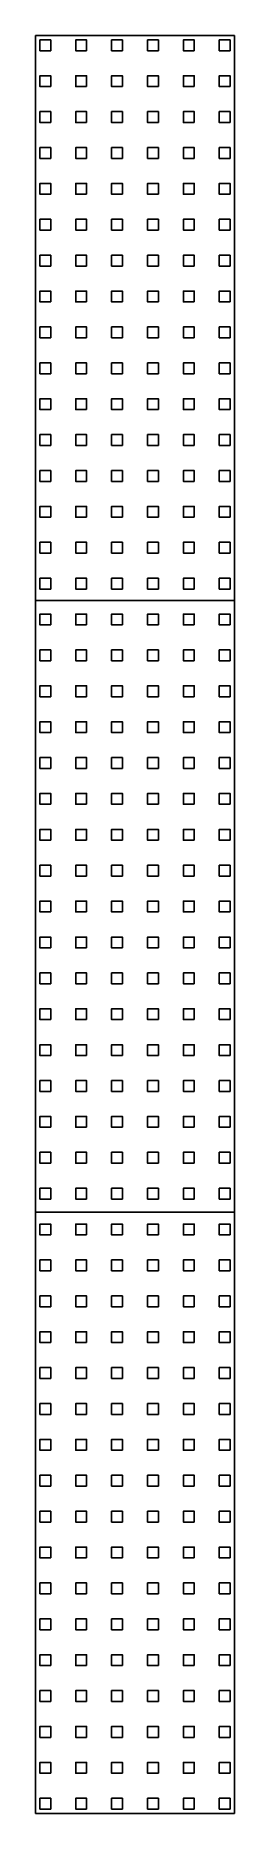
# Model space of a CAD drawing. Header units: millimetres. Extents: x 185 to 277, y -815 to 5.
import ezdxf

# ---------------------------------------------------------------- set-up
doc = ezdxf.new("R2010")
doc.units = ezdxf.units.MM
doc.layers.get('0').update_dxf_attribs({"linetype": 'CONTINUOUS'})

msp = doc.modelspace()

# ---------------------------------------------------------------- linework, layer by layer
for points in [[(185.5, -256.1), (277.25, -256.1), (277.25, 4.5), (185.5, 4.5)], [(187.5, 2.5), (192.5, 2.5), (192.5, -2.5), (187.5, -2.5)], [(209.05, -2.5), (204.05, -2.5), (204.05, 2.5), (209.05, 2.5)], [(225.6, -2.5), (220.6, -2.5), (220.6, 2.5), (225.6, 2.5)], [(242.15, -2.5), (237.15, -2.5), (237.15, 2.5), (242.15, 2.5)], [(258.7, -2.5), (253.7, -2.5), (253.7, 2.5), (258.7, 2.5)], [(275.25, -2.5), (270.25, -2.5), (270.25, 2.5), (275.25, 2.5)], [(192.5, -19.05), (187.5, -19.05), (187.5, -14.05), (192.5, -14.05)], [(209.05, -19.05), (204.05, -19.05), (204.05, -14.05), (209.05, -14.05)], [(225.6, -19.05), (220.6, -19.05), (220.6, -14.05), (225.6, -14.05)], [(242.15, -19.05), (237.15, -19.05), (237.15, -14.05), (242.15, -14.05)], [(258.7, -19.05), (253.7, -19.05), (253.7, -14.05), (258.7, -14.05)], [(275.25, -19.05), (270.25, -19.05), (270.25, -14.05), (275.25, -14.05)], [(192.5, -35.6), (187.5, -35.6), (187.5, -30.6), (192.5, -30.6)], [(209.05, -35.6), (204.05, -35.6), (204.05, -30.6), (209.05, -30.6)], [(225.6, -35.6), (220.6, -35.6), (220.6, -30.6), (225.6, -30.6)], [(242.15, -35.6), (237.15, -35.6), (237.15, -30.6), (242.15, -30.6)], [(258.7, -35.6), (253.7, -35.6), (253.7, -30.6), (258.7, -30.6)], [(275.25, -35.6), (270.25, -35.6), (270.25, -30.6), (275.25, -30.6)], [(192.5, -52.15), (187.5, -52.15), (187.5, -47.15), (192.5, -47.15)], [(209.05, -52.15), (204.05, -52.15), (204.05, -47.15), (209.05, -47.15)], [(225.6, -52.15), (220.6, -52.15), (220.6, -47.15), (225.6, -47.15)], [(242.15, -52.15), (237.15, -52.15), (237.15, -47.15), (242.15, -47.15)], [(258.7, -52.15), (253.7, -52.15), (253.7, -47.15), (258.7, -47.15)], [(275.25, -52.15), (270.25, -52.15), (270.25, -47.15), (275.25, -47.15)], [(192.5, -68.7), (187.5, -68.7), (187.5, -63.7), (192.5, -63.7)], [(209.05, -68.7), (204.05, -68.7), (204.05, -63.7), (209.05, -63.7)], [(225.6, -68.7), (220.6, -68.7), (220.6, -63.7), (225.6, -63.7)], [(242.15, -68.7), (237.15, -68.7), (237.15, -63.7), (242.15, -63.7)], [(258.7, -68.7), (253.7, -68.7), (253.7, -63.7), (258.7, -63.7)], [(275.25, -68.7), (270.25, -68.7), (270.25, -63.7), (275.25, -63.7)], [(192.5, -85.25), (187.5, -85.25), (187.5, -80.25), (192.5, -80.25)], [(209.05, -85.25), (204.05, -85.25), (204.05, -80.25), (209.05, -80.25)], [(225.6, -85.25), (220.6, -85.25), (220.6, -80.25), (225.6, -80.25)], [(242.15, -85.25), (237.15, -85.25), (237.15, -80.25), (242.15, -80.25)], [(258.7, -85.25), (253.7, -85.25), (253.7, -80.25), (258.7, -80.25)], [(275.25, -85.25), (270.25, -85.25), (270.25, -80.25), (275.25, -80.25)], [(192.5, -101.8), (187.5, -101.8), (187.5, -96.8), (192.5, -96.8)], [(209.05, -101.8), (204.05, -101.8), (204.05, -96.8), (209.05, -96.8)], [(225.6, -101.8), (220.6, -101.8), (220.6, -96.8), (225.6, -96.8)], [(242.15, -101.8), (237.15, -101.8), (237.15, -96.8), (242.15, -96.8)], [(258.7, -101.8), (253.7, -101.8), (253.7, -96.8), (258.7, -96.8)], [(275.25, -101.8), (270.25, -101.8), (270.25, -96.8), (275.25, -96.8)], [(192.5, -118.35), (187.5, -118.35), (187.5, -113.35), (192.5, -113.35)], [(209.05, -118.35), (204.05, -118.35), (204.05, -113.35), (209.05, -113.35)], [(225.6, -118.35), (220.6, -118.35), (220.6, -113.35), (225.6, -113.35)], [(242.15, -118.35), (237.15, -118.35), (237.15, -113.35), (242.15, -113.35)], [(258.7, -118.35), (253.7, -118.35), (253.7, -113.35), (258.7, -113.35)], [(275.25, -118.35), (270.25, -118.35), (270.25, -113.35), (275.25, -113.35)], [(192.5, -134.9), (187.5, -134.9), (187.5, -129.9), (192.5, -129.9)], [(209.05, -134.9), (204.05, -134.9), (204.05, -129.9), (209.05, -129.9)], [(225.6, -134.9), (220.6, -134.9), (220.6, -129.9), (225.6, -129.9)], [(242.15, -134.9), (237.15, -134.9), (237.15, -129.9), (242.15, -129.9)], [(258.7, -134.9), (253.7, -134.9), (253.7, -129.9), (258.7, -129.9)], [(275.25, -134.9), (270.25, -134.9), (270.25, -129.9), (275.25, -129.9)], [(192.5, -151.45), (187.5, -151.45), (187.5, -146.45), (192.5, -146.45)], [(209.05, -151.45), (204.05, -151.45), (204.05, -146.45), (209.05, -146.45)], [(225.6, -151.45), (220.6, -151.45), (220.6, -146.45), (225.6, -146.45)], [(242.15, -151.45), (237.15, -151.45), (237.15, -146.45), (242.15, -146.45)], [(258.7, -151.45), (253.7, -151.45), (253.7, -146.45), (258.7, -146.45)], [(275.25, -151.45), (270.25, -151.45), (270.25, -146.45), (275.25, -146.45)], [(192.5, -168), (187.5, -168), (187.5, -163), (192.5, -163)], [(209.05, -168), (204.05, -168), (204.05, -163), (209.05, -163)], [(225.6, -168), (220.6, -168), (220.6, -163), (225.6, -163)], [(242.15, -168), (237.15, -168), (237.15, -163), (242.15, -163)], [(258.7, -168), (253.7, -168), (253.7, -163), (258.7, -163)], [(275.25, -168), (270.25, -168), (270.25, -163), (275.25, -163)], [(192.5, -184.55), (187.5, -184.55), (187.5, -179.55), (192.5, -179.55)], [(209.05, -184.55), (204.05, -184.55), (204.05, -179.55), (209.05, -179.55)], [(225.6, -184.55), (220.6, -184.55), (220.6, -179.55), (225.6, -179.55)], [(242.15, -184.55), (237.15, -184.55), (237.15, -179.55), (242.15, -179.55)], [(258.7, -184.55), (253.7, -184.55), (253.7, -179.55), (258.7, -179.55)], [(275.25, -184.55), (270.25, -184.55), (270.25, -179.55), (275.25, -179.55)], [(192.5, -201.1), (187.5, -201.1), (187.5, -196.1), (192.5, -196.1)], [(209.05, -201.1), (204.05, -201.1), (204.05, -196.1), (209.05, -196.1)], [(225.6, -201.1), (220.6, -201.1), (220.6, -196.1), (225.6, -196.1)], [(242.15, -201.1), (237.15, -201.1), (237.15, -196.1), (242.15, -196.1)], [(258.7, -201.1), (253.7, -201.1), (253.7, -196.1), (258.7, -196.1)], [(275.25, -201.1), (270.25, -201.1), (270.25, -196.1), (275.25, -196.1)], [(192.5, -217.65), (187.5, -217.65), (187.5, -212.65), (192.5, -212.65)], [(209.05, -217.65), (204.05, -217.65), (204.05, -212.65), (209.05, -212.65)], [(225.6, -217.65), (220.6, -217.65), (220.6, -212.65), (225.6, -212.65)], [(242.15, -217.65), (237.15, -217.65), (237.15, -212.65), (242.15, -212.65)], [(258.7, -217.65), (253.7, -217.65), (253.7, -212.65), (258.7, -212.65)], [(275.25, -217.65), (270.25, -217.65), (270.25, -212.65), (275.25, -212.65)], [(192.5, -234.2), (187.5, -234.2), (187.5, -229.2), (192.5, -229.2)], [(209.05, -234.2), (204.05, -234.2), (204.05, -229.2), (209.05, -229.2)], [(225.6, -234.2), (220.6, -234.2), (220.6, -229.2), (225.6, -229.2)], [(242.15, -234.2), (237.15, -234.2), (237.15, -229.2), (242.15, -229.2)], [(258.7, -234.2), (253.7, -234.2), (253.7, -229.2), (258.7, -229.2)], [(275.25, -234.2), (270.25, -234.2), (270.25, -229.2), (275.25, -229.2)], [(192.5, -250.75), (187.5, -250.75), (187.5, -245.75), (192.5, -245.75)], [(209.05, -250.75), (204.05, -250.75), (204.05, -245.75), (209.05, -245.75)], [(225.6, -250.75), (220.6, -250.75), (220.6, -245.75), (225.6, -245.75)], [(242.15, -250.75), (237.15, -250.75), (237.15, -245.75), (242.15, -245.75)], [(258.7, -250.75), (253.7, -250.75), (253.7, -245.75), (258.7, -245.75)], [(275.25, -250.75), (270.25, -250.75), (270.25, -245.75), (275.25, -245.75)], [(185.5, -538.12), (277.25, -538.12), (277.25, -256.1), (185.5, -256.1)], [(192.5, -267.3), (187.5, -267.3), (187.5, -262.3), (192.5, -262.3)], [(209.05, -267.3), (204.05, -267.3), (204.05, -262.3), (209.05, -262.3)], [(225.6, -267.3), (220.6, -267.3), (220.6, -262.3), (225.6, -262.3)], [(242.15, -267.3), (237.15, -267.3), (237.15, -262.3), (242.15, -262.3)], [(258.7, -267.3), (253.7, -267.3), (253.7, -262.3), (258.7, -262.3)], [(275.25, -267.3), (270.25, -267.3), (270.25, -262.3), (275.25, -262.3)], [(192.5, -283.85), (187.5, -283.85), (187.5, -278.85), (192.5, -278.85)], [(209.05, -283.85), (204.05, -283.85), (204.05, -278.85), (209.05, -278.85)], [(225.6, -283.85), (220.6, -283.85), (220.6, -278.85), (225.6, -278.85)], [(242.15, -283.85), (237.15, -283.85), (237.15, -278.85), (242.15, -278.85)], [(258.7, -283.85), (253.7, -283.85), (253.7, -278.85), (258.7, -278.85)], [(275.25, -283.85), (270.25, -283.85), (270.25, -278.85), (275.25, -278.85)], [(192.5, -300.4), (187.5, -300.4), (187.5, -295.4), (192.5, -295.4)], [(209.05, -300.4), (204.05, -300.4), (204.05, -295.4), (209.05, -295.4)], [(225.6, -300.4), (220.6, -300.4), (220.6, -295.4), (225.6, -295.4)], [(242.15, -300.4), (237.15, -300.4), (237.15, -295.4), (242.15, -295.4)], [(258.7, -300.4), (253.7, -300.4), (253.7, -295.4), (258.7, -295.4)], [(275.25, -300.4), (270.25, -300.4), (270.25, -295.4), (275.25, -295.4)], [(192.5, -316.95), (187.5, -316.95), (187.5, -311.95), (192.5, -311.95)], [(209.05, -316.95), (204.05, -316.95), (204.05, -311.95), (209.05, -311.95)], [(225.6, -316.95), (220.6, -316.95), (220.6, -311.95), (225.6, -311.95)], [(242.15, -316.95), (237.15, -316.95), (237.15, -311.95), (242.15, -311.95)], [(258.7, -316.95), (253.7, -316.95), (253.7, -311.95), (258.7, -311.95)], [(275.25, -316.95), (270.25, -316.95), (270.25, -311.95), (275.25, -311.95)], [(192.5, -333.5), (187.5, -333.5), (187.5, -328.5), (192.5, -328.5)], [(209.05, -333.5), (204.05, -333.5), (204.05, -328.5), (209.05, -328.5)], [(225.6, -333.5), (220.6, -333.5), (220.6, -328.5), (225.6, -328.5)], [(242.15, -333.5), (237.15, -333.5), (237.15, -328.5), (242.15, -328.5)], [(258.7, -333.5), (253.7, -333.5), (253.7, -328.5), (258.7, -328.5)], [(275.25, -333.5), (270.25, -333.5), (270.25, -328.5), (275.25, -328.5)], [(192.5, -350.05), (187.5, -350.05), (187.5, -345.05), (192.5, -345.05)], [(209.05, -350.05), (204.05, -350.05), (204.05, -345.05), (209.05, -345.05)], [(225.6, -350.05), (220.6, -350.05), (220.6, -345.05), (225.6, -345.05)], [(242.15, -350.05), (237.15, -350.05), (237.15, -345.05), (242.15, -345.05)], [(258.7, -350.05), (253.7, -350.05), (253.7, -345.05), (258.7, -345.05)], [(275.25, -350.05), (270.25, -350.05), (270.25, -345.05), (275.25, -345.05)], [(192.5, -366.6), (187.5, -366.6), (187.5, -361.6), (192.5, -361.6)], [(209.05, -366.6), (204.05, -366.6), (204.05, -361.6), (209.05, -361.6)], [(225.6, -366.6), (220.6, -366.6), (220.6, -361.6), (225.6, -361.6)], [(242.15, -366.6), (237.15, -366.6), (237.15, -361.6), (242.15, -361.6)], [(258.7, -366.6), (253.7, -366.6), (253.7, -361.6), (258.7, -361.6)], [(275.25, -366.6), (270.25, -366.6), (270.25, -361.6), (275.25, -361.6)], [(192.5, -383.15), (187.5, -383.15), (187.5, -378.15), (192.5, -378.15)], [(209.05, -383.15), (204.05, -383.15), (204.05, -378.15), (209.05, -378.15)], [(225.6, -383.15), (220.6, -383.15), (220.6, -378.15), (225.6, -378.15)], [(242.15, -383.15), (237.15, -383.15), (237.15, -378.15), (242.15, -378.15)], [(258.7, -383.15), (253.7, -383.15), (253.7, -378.15), (258.7, -378.15)], [(275.25, -383.15), (270.25, -383.15), (270.25, -378.15), (275.25, -378.15)], [(192.5, -399.7), (187.5, -399.7), (187.5, -394.7), (192.5, -394.7)], [(209.05, -399.7), (204.05, -399.7), (204.05, -394.7), (209.05, -394.7)], [(225.6, -399.7), (220.6, -399.7), (220.6, -394.7), (225.6, -394.7)], [(242.15, -399.7), (237.15, -399.7), (237.15, -394.7), (242.15, -394.7)], [(258.7, -399.7), (253.7, -399.7), (253.7, -394.7), (258.7, -394.7)], [(275.25, -399.7), (270.25, -399.7), (270.25, -394.7), (275.25, -394.7)], [(192.5, -416.25), (187.5, -416.25), (187.5, -411.25), (192.5, -411.25)], [(209.05, -416.25), (204.05, -416.25), (204.05, -411.25), (209.05, -411.25)], [(225.6, -416.25), (220.6, -416.25), (220.6, -411.25), (225.6, -411.25)], [(242.15, -416.25), (237.15, -416.25), (237.15, -411.25), (242.15, -411.25)], [(258.7, -416.25), (253.7, -416.25), (253.7, -411.25), (258.7, -411.25)], [(275.25, -416.25), (270.25, -416.25), (270.25, -411.25), (275.25, -411.25)], [(192.5, -432.8), (187.5, -432.8), (187.5, -427.8), (192.5, -427.8)], [(209.05, -432.8), (204.05, -432.8), (204.05, -427.8), (209.05, -427.8)], [(225.6, -432.8), (220.6, -432.8), (220.6, -427.8), (225.6, -427.8)], [(242.15, -432.8), (237.15, -432.8), (237.15, -427.8), (242.15, -427.8)], [(258.7, -432.8), (253.7, -432.8), (253.7, -427.8), (258.7, -427.8)], [(275.25, -432.8), (270.25, -432.8), (270.25, -427.8), (275.25, -427.8)], [(192.5, -449.35), (187.5, -449.35), (187.5, -444.35), (192.5, -444.35)], [(209.05, -449.35), (204.05, -449.35), (204.05, -444.35), (209.05, -444.35)], [(225.6, -449.35), (220.6, -449.35), (220.6, -444.35), (225.6, -444.35)], [(242.15, -449.35), (237.15, -449.35), (237.15, -444.35), (242.15, -444.35)], [(258.7, -449.35), (253.7, -449.35), (253.7, -444.35), (258.7, -444.35)], [(275.25, -449.35), (270.25, -449.35), (270.25, -444.35), (275.25, -444.35)], [(192.5, -465.9), (187.5, -465.9), (187.5, -460.9), (192.5, -460.9)], [(209.05, -465.9), (204.05, -465.9), (204.05, -460.9), (209.05, -460.9)], [(225.6, -465.9), (220.6, -465.9), (220.6, -460.9), (225.6, -460.9)], [(242.15, -465.9), (237.15, -465.9), (237.15, -460.9), (242.15, -460.9)], [(258.7, -465.9), (253.7, -465.9), (253.7, -460.9), (258.7, -460.9)], [(275.25, -465.9), (270.25, -465.9), (270.25, -460.9), (275.25, -460.9)], [(192.5, -482.45), (187.5, -482.45), (187.5, -477.45), (192.5, -477.45)], [(209.05, -482.45), (204.05, -482.45), (204.05, -477.45), (209.05, -477.45)], [(225.6, -482.45), (220.6, -482.45), (220.6, -477.45), (225.6, -477.45)], [(242.15, -482.45), (237.15, -482.45), (237.15, -477.45), (242.15, -477.45)], [(258.7, -482.45), (253.7, -482.45), (253.7, -477.45), (258.7, -477.45)], [(275.25, -482.45), (270.25, -482.45), (270.25, -477.45), (275.25, -477.45)], [(192.5, -499), (187.5, -499), (187.5, -494), (192.5, -494)], [(209.05, -499), (204.05, -499), (204.05, -494), (209.05, -494)], [(225.6, -499), (220.6, -499), (220.6, -494), (225.6, -494)], [(242.15, -499), (237.15, -499), (237.15, -494), (242.15, -494)], [(258.7, -499), (253.7, -499), (253.7, -494), (258.7, -494)], [(275.25, -499), (270.25, -499), (270.25, -494), (275.25, -494)], [(192.5, -515.55), (187.5, -515.55), (187.5, -510.55), (192.5, -510.55)], [(209.05, -515.55), (204.05, -515.55), (204.05, -510.55), (209.05, -510.55)], [(225.6, -515.55), (220.6, -515.55), (220.6, -510.55), (225.6, -510.55)], [(242.15, -515.55), (237.15, -515.55), (237.15, -510.55), (242.15, -510.55)], [(258.7, -515.55), (253.7, -515.55), (253.7, -510.55), (258.7, -510.55)], [(275.25, -515.55), (270.25, -515.55), (270.25, -510.55), (275.25, -510.55)], [(192.5, -532.1), (187.5, -532.1), (187.5, -527.1), (192.5, -527.1)], [(209.05, -532.1), (204.05, -532.1), (204.05, -527.1), (209.05, -527.1)], [(225.6, -532.1), (220.6, -532.1), (220.6, -527.1), (225.6, -527.1)], [(242.15, -532.1), (237.15, -532.1), (237.15, -527.1), (242.15, -527.1)], [(258.7, -532.1), (253.7, -532.1), (253.7, -527.1), (258.7, -527.1)], [(275.25, -532.1), (270.25, -532.1), (270.25, -527.1), (275.25, -527.1)], [(185.5, -815.45), (277.25, -815.45), (277.25, -538.12), (185.5, -538.12)], [(192.5, -548.65), (187.5, -548.65), (187.5, -543.65), (192.5, -543.65)], [(209.05, -548.65), (204.05, -548.65), (204.05, -543.65), (209.05, -543.65)], [(225.6, -548.65), (220.6, -548.65), (220.6, -543.65), (225.6, -543.65)], [(242.15, -548.65), (237.15, -548.65), (237.15, -543.65), (242.15, -543.65)], [(258.7, -548.65), (253.7, -548.65), (253.7, -543.65), (258.7, -543.65)], [(275.25, -548.65), (270.25, -548.65), (270.25, -543.65), (275.25, -543.65)], [(192.5, -565.2), (187.5, -565.2), (187.5, -560.2), (192.5, -560.2)], [(209.05, -565.2), (204.05, -565.2), (204.05, -560.2), (209.05, -560.2)], [(225.6, -565.2), (220.6, -565.2), (220.6, -560.2), (225.6, -560.2)], [(242.15, -565.2), (237.15, -565.2), (237.15, -560.2), (242.15, -560.2)], [(258.7, -565.2), (253.7, -565.2), (253.7, -560.2), (258.7, -560.2)], [(275.25, -565.2), (270.25, -565.2), (270.25, -560.2), (275.25, -560.2)], [(192.5, -581.75), (187.5, -581.75), (187.5, -576.75), (192.5, -576.75)], [(209.05, -581.75), (204.05, -581.75), (204.05, -576.75), (209.05, -576.75)], [(225.6, -581.75), (220.6, -581.75), (220.6, -576.75), (225.6, -576.75)], [(242.15, -581.75), (237.15, -581.75), (237.15, -576.75), (242.15, -576.75)], [(258.7, -581.75), (253.7, -581.75), (253.7, -576.75), (258.7, -576.75)], [(275.25, -581.75), (270.25, -581.75), (270.25, -576.75), (275.25, -576.75)], [(192.5, -598.3), (187.5, -598.3), (187.5, -593.3), (192.5, -593.3)], [(209.05, -598.3), (204.05, -598.3), (204.05, -593.3), (209.05, -593.3)], [(225.6, -598.3), (220.6, -598.3), (220.6, -593.3), (225.6, -593.3)], [(242.15, -598.3), (237.15, -598.3), (237.15, -593.3), (242.15, -593.3)], [(258.7, -598.3), (253.7, -598.3), (253.7, -593.3), (258.7, -593.3)], [(275.25, -598.3), (270.25, -598.3), (270.25, -593.3), (275.25, -593.3)], [(192.5, -614.85), (187.5, -614.85), (187.5, -609.85), (192.5, -609.85)], [(209.05, -614.85), (204.05, -614.85), (204.05, -609.85), (209.05, -609.85)], [(225.6, -614.85), (220.6, -614.85), (220.6, -609.85), (225.6, -609.85)], [(242.15, -614.85), (237.15, -614.85), (237.15, -609.85), (242.15, -609.85)], [(258.7, -614.85), (253.7, -614.85), (253.7, -609.85), (258.7, -609.85)], [(275.25, -614.85), (270.25, -614.85), (270.25, -609.85), (275.25, -609.85)], [(192.5, -631.4), (187.5, -631.4), (187.5, -626.4), (192.5, -626.4)], [(209.05, -631.4), (204.05, -631.4), (204.05, -626.4), (209.05, -626.4)], [(225.6, -631.4), (220.6, -631.4), (220.6, -626.4), (225.6, -626.4)], [(242.15, -631.4), (237.15, -631.4), (237.15, -626.4), (242.15, -626.4)], [(258.7, -631.4), (253.7, -631.4), (253.7, -626.4), (258.7, -626.4)], [(275.25, -631.4), (270.25, -631.4), (270.25, -626.4), (275.25, -626.4)], [(192.5, -647.95), (187.5, -647.95), (187.5, -642.95), (192.5, -642.95)], [(209.05, -647.95), (204.05, -647.95), (204.05, -642.95), (209.05, -642.95)], [(225.6, -647.95), (220.6, -647.95), (220.6, -642.95), (225.6, -642.95)], [(242.15, -647.95), (237.15, -647.95), (237.15, -642.95), (242.15, -642.95)], [(258.7, -647.95), (253.7, -647.95), (253.7, -642.95), (258.7, -642.95)], [(275.25, -647.95), (270.25, -647.95), (270.25, -642.95), (275.25, -642.95)], [(192.5, -664.5), (187.5, -664.5), (187.5, -659.5), (192.5, -659.5)], [(209.05, -664.5), (204.05, -664.5), (204.05, -659.5), (209.05, -659.5)], [(225.6, -664.5), (220.6, -664.5), (220.6, -659.5), (225.6, -659.5)], [(242.15, -664.5), (237.15, -664.5), (237.15, -659.5), (242.15, -659.5)], [(258.7, -664.5), (253.7, -664.5), (253.7, -659.5), (258.7, -659.5)], [(275.25, -664.5), (270.25, -664.5), (270.25, -659.5), (275.25, -659.5)], [(192.5, -681.05), (187.5, -681.05), (187.5, -676.05), (192.5, -676.05)], [(209.05, -681.05), (204.05, -681.05), (204.05, -676.05), (209.05, -676.05)], [(225.6, -681.05), (220.6, -681.05), (220.6, -676.05), (225.6, -676.05)], [(242.15, -681.05), (237.15, -681.05), (237.15, -676.05), (242.15, -676.05)], [(258.7, -681.05), (253.7, -681.05), (253.7, -676.05), (258.7, -676.05)], [(275.25, -681.05), (270.25, -681.05), (270.25, -676.05), (275.25, -676.05)], [(192.5, -697.6), (187.5, -697.6), (187.5, -692.6), (192.5, -692.6)], [(209.05, -697.6), (204.05, -697.6), (204.05, -692.6), (209.05, -692.6)], [(225.6, -697.6), (220.6, -697.6), (220.6, -692.6), (225.6, -692.6)], [(242.15, -697.6), (237.15, -697.6), (237.15, -692.6), (242.15, -692.6)], [(258.7, -697.6), (253.7, -697.6), (253.7, -692.6), (258.7, -692.6)], [(275.25, -697.6), (270.25, -697.6), (270.25, -692.6), (275.25, -692.6)], [(192.5, -714.15), (187.5, -714.15), (187.5, -709.15), (192.5, -709.15)], [(209.05, -714.15), (204.05, -714.15), (204.05, -709.15), (209.05, -709.15)], [(225.6, -714.15), (220.6, -714.15), (220.6, -709.15), (225.6, -709.15)], [(242.15, -714.15), (237.15, -714.15), (237.15, -709.15), (242.15, -709.15)], [(258.7, -714.15), (253.7, -714.15), (253.7, -709.15), (258.7, -709.15)], [(275.25, -714.15), (270.25, -714.15), (270.25, -709.15), (275.25, -709.15)], [(192.5, -730.7), (187.5, -730.7), (187.5, -725.7), (192.5, -725.7)], [(209.05, -730.7), (204.05, -730.7), (204.05, -725.7), (209.05, -725.7)], [(225.6, -730.7), (220.6, -730.7), (220.6, -725.7), (225.6, -725.7)], [(242.15, -730.7), (237.15, -730.7), (237.15, -725.7), (242.15, -725.7)], [(258.7, -730.7), (253.7, -730.7), (253.7, -725.7), (258.7, -725.7)], [(275.25, -730.7), (270.25, -730.7), (270.25, -725.7), (275.25, -725.7)], [(192.5, -747.25), (187.5, -747.25), (187.5, -742.25), (192.5, -742.25)], [(209.05, -747.25), (204.05, -747.25), (204.05, -742.25), (209.05, -742.25)], [(225.6, -747.25), (220.6, -747.25), (220.6, -742.25), (225.6, -742.25)], [(242.15, -747.25), (237.15, -747.25), (237.15, -742.25), (242.15, -742.25)], [(258.7, -747.25), (253.7, -747.25), (253.7, -742.25), (258.7, -742.25)], [(275.25, -747.25), (270.25, -747.25), (270.25, -742.25), (275.25, -742.25)], [(192.5, -763.8), (187.5, -763.8), (187.5, -758.8), (192.5, -758.8)], [(209.05, -763.8), (204.05, -763.8), (204.05, -758.8), (209.05, -758.8)], [(225.6, -763.8), (220.6, -763.8), (220.6, -758.8), (225.6, -758.8)], [(242.15, -763.8), (237.15, -763.8), (237.15, -758.8), (242.15, -758.8)], [(258.7, -763.8), (253.7, -763.8), (253.7, -758.8), (258.7, -758.8)], [(275.25, -763.8), (270.25, -763.8), (270.25, -758.8), (275.25, -758.8)], [(192.5, -780.35), (187.5, -780.35), (187.5, -775.35), (192.5, -775.35)], [(209.05, -780.35), (204.05, -780.35), (204.05, -775.35), (209.05, -775.35)], [(225.6, -780.35), (220.6, -780.35), (220.6, -775.35), (225.6, -775.35)], [(242.15, -780.35), (237.15, -780.35), (237.15, -775.35), (242.15, -775.35)], [(258.7, -780.35), (253.7, -780.35), (253.7, -775.35), (258.7, -775.35)], [(275.25, -780.35), (270.25, -780.35), (270.25, -775.35), (275.25, -775.35)], [(192.5, -796.9), (187.5, -796.9), (187.5, -791.9), (192.5, -791.9)], [(209.05, -796.9), (204.05, -796.9), (204.05, -791.9), (209.05, -791.9)], [(225.6, -796.9), (220.6, -796.9), (220.6, -791.9), (225.6, -791.9)], [(242.15, -796.9), (237.15, -796.9), (237.15, -791.9), (242.15, -791.9)], [(258.7, -796.9), (253.7, -796.9), (253.7, -791.9), (258.7, -791.9)], [(275.25, -796.9), (270.25, -796.9), (270.25, -791.9), (275.25, -791.9)], [(192.5, -813.45), (187.5, -813.45), (187.5, -808.45), (192.5, -808.45)], [(209.05, -813.45), (204.05, -813.45), (204.05, -808.45), (209.05, -808.45)], [(225.6, -813.45), (220.6, -813.45), (220.6, -808.45), (225.6, -808.45)], [(242.15, -813.45), (237.15, -813.45), (237.15, -808.45), (242.15, -808.45)], [(258.7, -813.45), (253.7, -813.45), (253.7, -808.45), (258.7, -808.45)], [(275.25, -813.45), (270.25, -813.45), (270.25, -808.45), (275.25, -808.45)]]:
    msp.add_lwpolyline(points, close=True)

doc.saveas('drawing.dxf')
